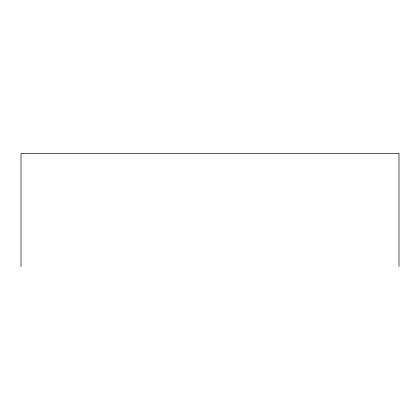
<?xml version="1.0" encoding="UTF-8"?>
<svg xmlns="http://www.w3.org/2000/svg" width="420" height="420" viewBox="0 0 420 420"><rect width="100%" height="100%" fill="white"/><g stroke="black" fill="none" stroke-linecap="round" stroke-linejoin="round"><path stroke-width="0.63" d="M399 266.59L399 153.41L21 153.41L21 266.59"/></g></svg>
